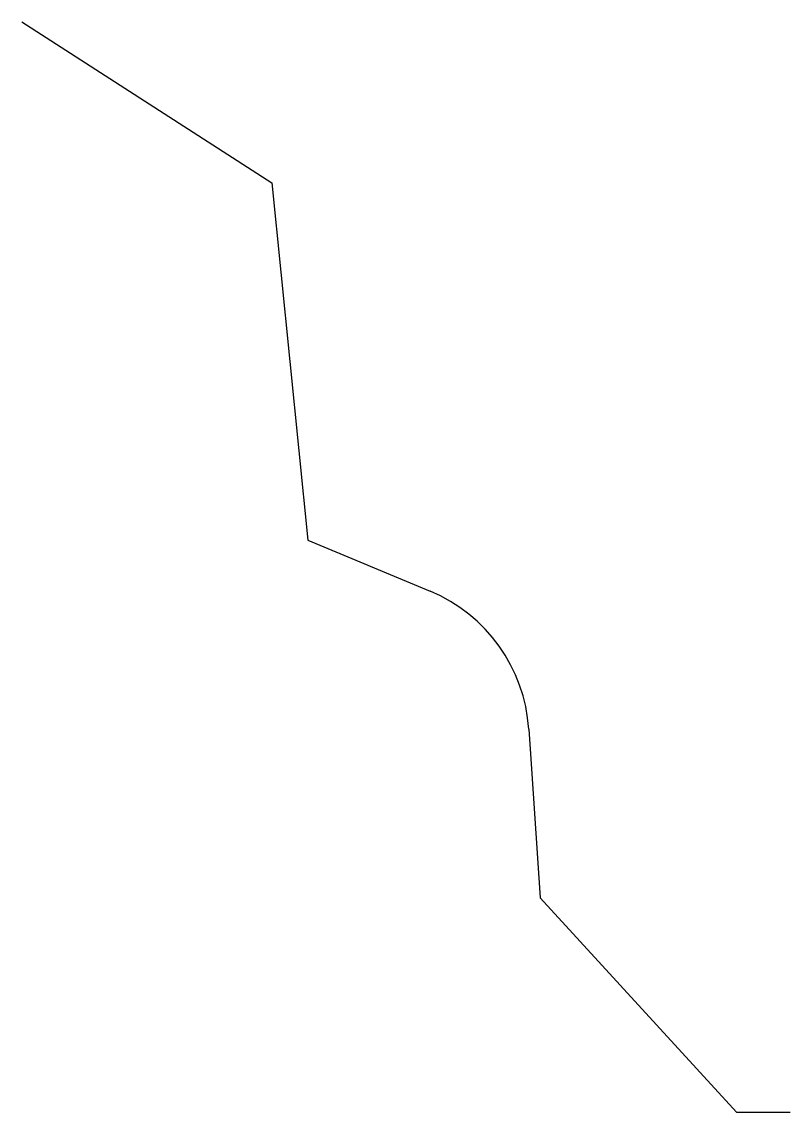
# Model space of a CAD drawing. Header units: millimetres. Extents: x 9 to 52, y -59 to 2.
import ezdxf

# ---------------------------------------------------------------- set-up
doc = ezdxf.new("R2010")
doc.units = ezdxf.units.MM
doc.header["$MEASUREMENT"] = 0
doc.layers.get('0').update_dxf_attribs({"lineweight": 25, "true_color": 0xffffff})

msp = doc.modelspace()

# ---------------------------------------------------------------- linework, layer by layer
for p, q in [((9, 2), (23, -7)), ((23, -7), (25, -27)), ((25, -27), (31.852, -29.855)), ((37.371, -37.564), (38, -47)), ((38, -47), (49, -59)), ((49, -59), (52, -59))]:
    msp.add_line(p, q)
msp.add_arc((28.391, -38.163), 9, 3.81407, 67.38014)

doc.saveas('drawing.dxf')
